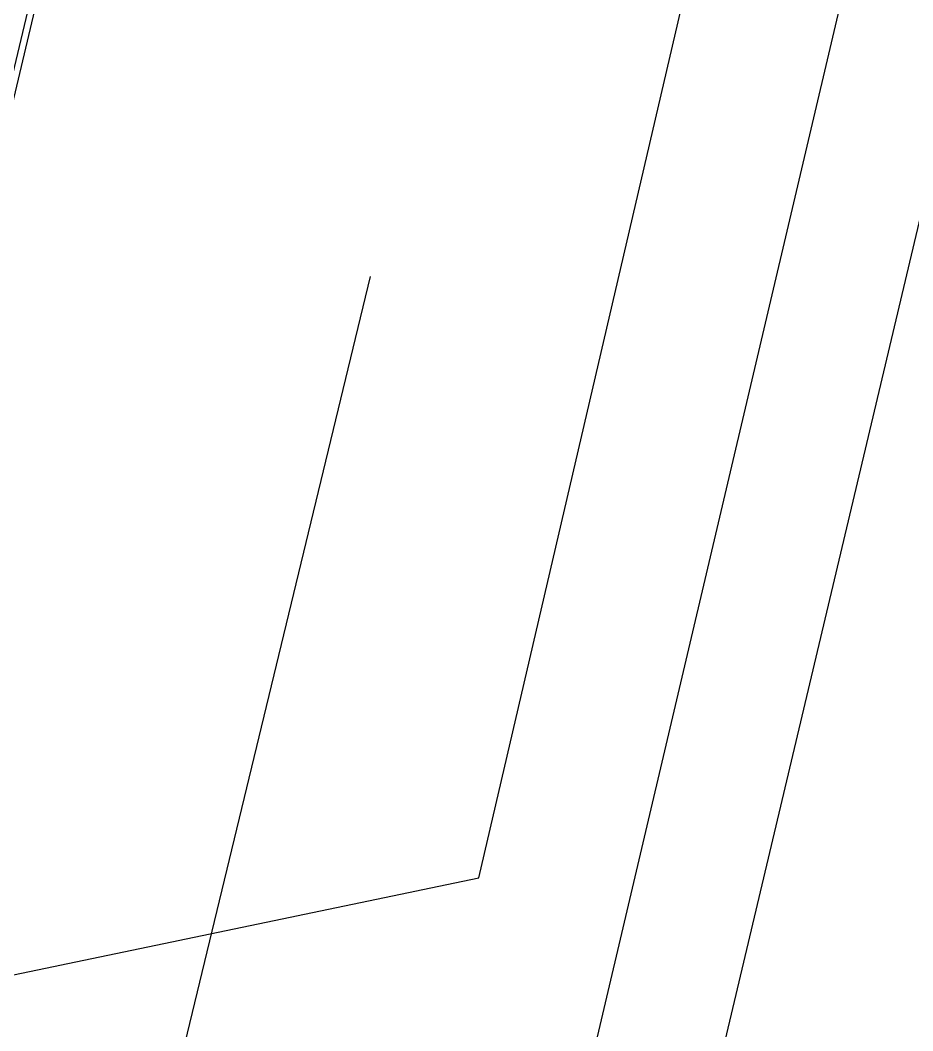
# Model space of a CAD drawing. Header units: feet. Extents: x -84 to 198, y -22 to 181.
# Drawn here: x 88.247 to 89.012, y 148.918 to 149.784 of the extents above; entities that cross this region are included whole.
import ezdxf

# ---------------------------------------------------------------- set-up
doc = ezdxf.new("R2010")
doc.units = ezdxf.units.FT
doc.layers.add('A-AREA-UNIDAD', color=30, linetype='CONTINUOUS')
doc.layers.add('A-LINEA', color=7, linetype='CONTINUOUS')

msp = doc.modelspace()

# ---------------------------------------------------------------- linework, layer by layer
at = {"layer": 'A-AREA-UNIDAD'}
for points in [[(107.968, 158.6133), (104.72, 159.1822), (99.328, 159.7689), (91.04, 160.0533), (91.12, 158.4889), (87.52, 143.2889), (87.808, 142.1333), (87.808, 141.0489), (87.12, 140.3733), (87.12, 139.8578), (86.672, 139.7689), (85.92, 136.5333), (87.648, 136.1422), (87.68, 135.1289), (87.04, 132.4978), (86.032, 132.4444), (85.152, 132.6578), (85.152, 132.2489)], [(84.928, 131.1289), (85.152, 132.6933), (86.8, 132.5333), (87.552, 135.8578), (85.152, 136.2489), (85.12, 137.3333), (86.08, 141.3689), (87.072, 141.4222), (87.12, 140.6578), (87.648, 141.1733), (87.712, 141.5822), (87.488, 142.2933), (86.56, 142.3289), (86.56, 143.3778), (87.872, 148.8889), (88.64, 149.0489), (91.008, 159.2178), (90.432, 159.2533), (90.432, 159.8933), (87.008, 159.7689), (77.6, 158.8622), (74.112, 158.2578)]]:
    msp.add_lwpolyline(points, dxfattribs=at)
at = {"layer": 'A-LINEA'}
for p, q in [((88.7067, 148.7644), (91.2, 159.3511)), ((88.0533, 148.9244), (90.52, 159.3378)), ((88.5467, 149.5644), (88.2533, 148.3511))]:
    msp.add_line(p, q, dxfattribs=at)
msp.add_lwpolyline([(90.72, 160.1778), (88.24, 149.7378), (79.1867, 151.8844)], dxfattribs=at)

doc.saveas('drawing.dxf')
